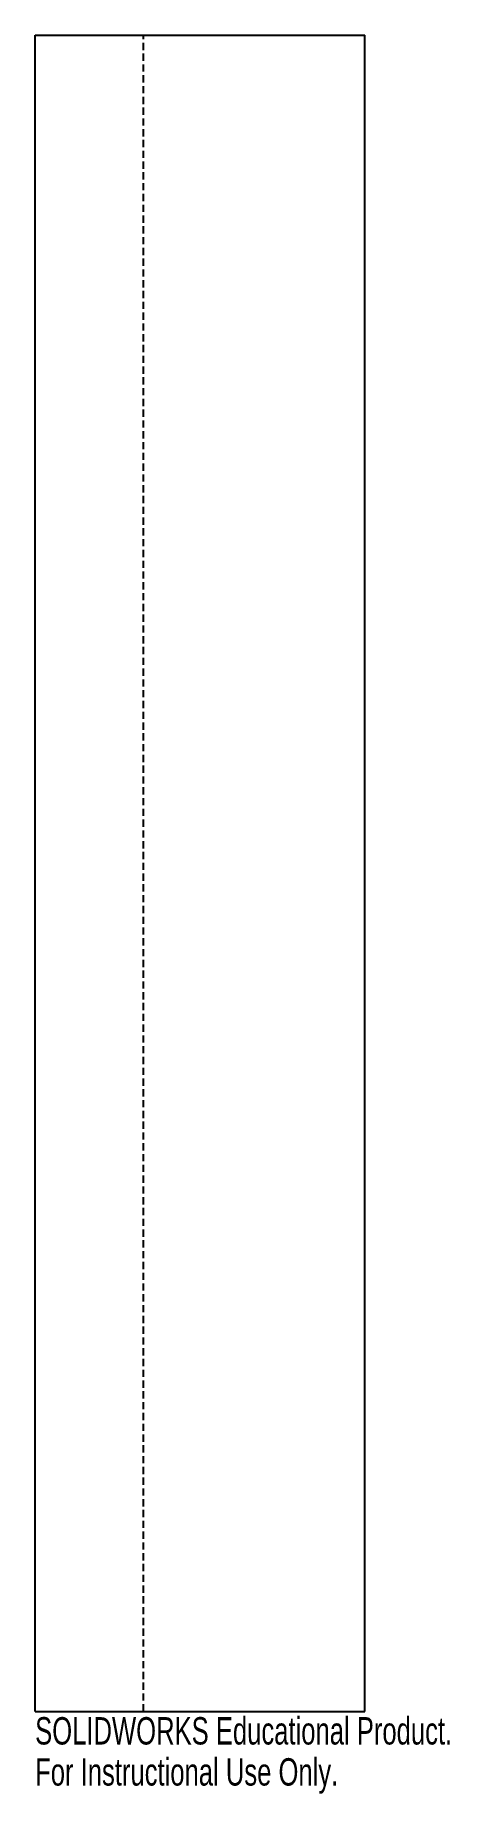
# Model space of a CAD drawing. Header units: millimetres. Extents: x -18 to 55, y -311 to 0.
import ezdxf

# ---------------------------------------------------------------- set-up
doc = ezdxf.new("R2010")
doc.units = ezdxf.units.MM
doc.linetypes.add('HIDDEN', pattern=[1.905, 1.27, -0.635])
doc.styles.add('SLDTEXTSTYLE0', font='TXT', dxfattribs={"width": 0.7})

msp = doc.modelspace()

# ---------------------------------------------------------------- linework, layer by layer
at = {"color": 7, "linetype": 'Continuous', "lineweight": 25}
for p, q in [((-18.23, -296), (-18.23, 0)), ((-18.23, 0), (40, 0)), ((40, -296), (40, 0)), ((-18.23, -296), (40, -296))]:
    msp.add_line(p, q, dxfattribs=at)
at = {"color": 7, "linetype": 'HIDDEN'}
msp.add_line((0.89, -296), (0.89, 0), dxfattribs=at)

# ---------------------------------------------------------------- texts
at = {"color": 7, "linetype": 'Continuous', "char_height": 4.8336, "attachment_point": 1, "style": 'SLDTEXTSTYLE0'}
for s, insert in [('SOLIDWORKS Educational Product.', (-18.23, -297.02)), ('For Instructional Use Only.', (-18.23, -304.27))]:
    msp.add_mtext(s, dxfattribs=dict(at, insert=insert))

doc.saveas('drawing.dxf')
